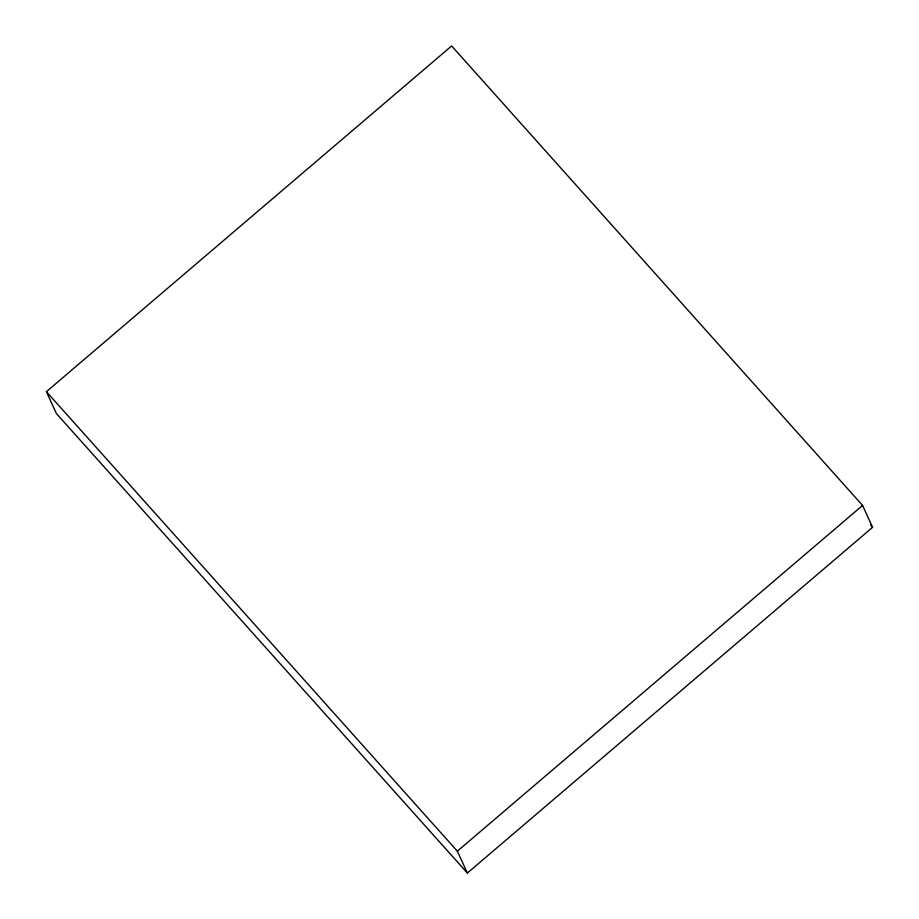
<?xml version="1.0" encoding="UTF-8"?>
<svg xmlns="http://www.w3.org/2000/svg" width="919" height="919" viewBox="0 0 919 919"><rect width="100%" height="100%" fill="white"/><g stroke="black" fill="none" stroke-linecap="round" stroke-linejoin="round"><path stroke-width="1.38" d="M46.409 391.689L451.631 45.95L862.573 505.427L872.591 527.311L467.369 873.05L56.427 413.573L46.409 391.689L457.363 851.166L467.369 873.05M457.363 851.166L862.573 505.427M870.684 525.174L872.591 527.311"/></g></svg>
